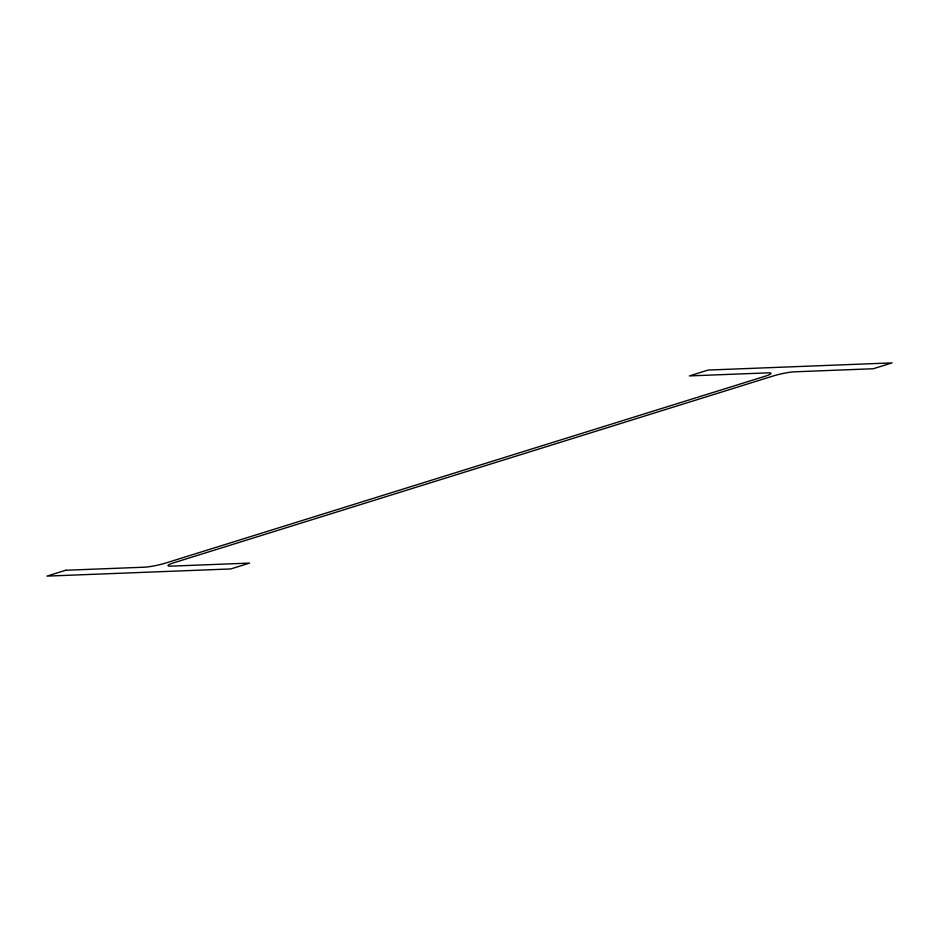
<?xml version="1.0" encoding="UTF-8"?>
<svg xmlns="http://www.w3.org/2000/svg" width="939" height="939" viewBox="0 0 939 939"><rect width="100%" height="100%" fill="white"/><g stroke="black" fill="none" stroke-linecap="round" stroke-linejoin="round"><path stroke-width="1.41" d="M65.753 570.255L46.95 576.112L230.818 568.94L249.621 563.083L171.015 566.147A15.599 1.96 -12.2 0 1 173.997 562.719L773.266 375.964A15.599 1.96 -12.2 0 1 794.64 371.809L873.247 368.745L892.05 362.888L708.182 370.06L689.379 375.917L767.985 372.853A15.599 1.96 -12.2 0 1 765.003 376.281L165.733 563.036A15.599 1.96 -12.2 0 1 144.36 567.191L65.753 570.255"/></g></svg>
